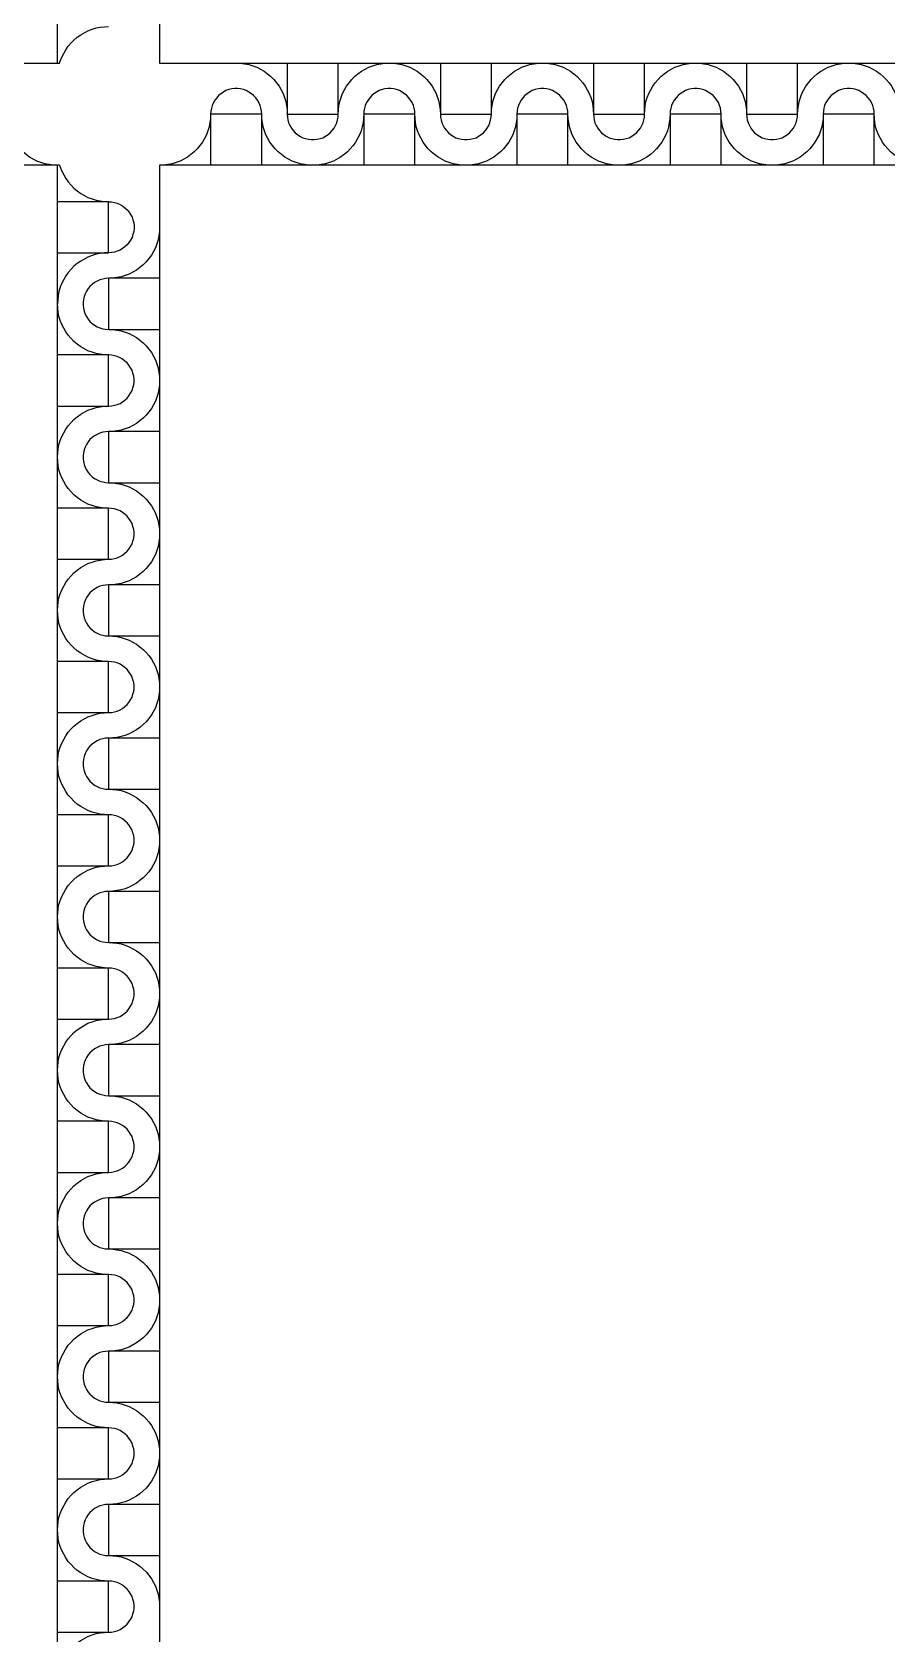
# Model space of a CAD drawing. Extents: x 190.8 to 267.1, y 124 to 174.8.
# Drawn here: x 228.85 to 230.022, y 154.998 to 157.193 of the extents above; entities that cross this region are included whole.
import ezdxf

# ---------------------------------------------------------------- set-up
doc = ezdxf.new("R2010")
doc.units = 0
doc.header["$MEASUREMENT"] = 0

msp = doc.modelspace()

# ---------------------------------------------------------------- linework, layer by layer
for p, q in [((226.7846, 157.1506), (228.8875, 157.1506)), ((229.0246, 157.1506), (231.1275, 157.1506))]:
    msp.add_line(p, q)
for points in [[(228.8846, 157.1506), (228.8846, 159.2106)], [(231.1275, 159.2106), (229.0246, 159.2106), (229.0246, 157.1506)], [(228.8875, 157.1506), (228.8884, 157.1533), (228.8904, 157.1588), (228.8959, 157.1688), (228.8994, 157.1736), (228.9031, 157.1781), (228.9071, 157.1821), (228.9116, 157.1858), (228.9164, 157.1893), (228.9264, 157.1948), (228.9319, 157.1968), (228.9374, 157.1986), (228.9431, 157.1996), (228.9489, 157.2003), (228.9546, 157.2006)], [(229.1296, 157.1506), (229.1354, 157.1503), (229.1411, 157.1496), (229.1469, 157.1486), (229.1524, 157.1468), (229.1579, 157.1448), (229.1679, 157.1393), (229.1726, 157.1358), (229.1771, 157.1321), (229.1811, 157.1281), (229.1849, 157.1236), (229.1884, 157.1188), (229.1939, 157.1088), (229.1959, 157.1033), (229.1976, 157.0978), (229.1986, 157.0921), (229.1994, 157.0863), (229.1996, 157.0806)], [(229.1996, 157.1506), (229.1996, 157.0806), (229.2696, 157.0806), (229.2696, 157.1506)], [(229.2696, 157.0806), (229.2699, 157.0863), (229.2706, 157.0921), (229.2716, 157.0978), (229.2734, 157.1033), (229.2754, 157.1088), (229.2809, 157.1188), (229.2844, 157.1236), (229.2881, 157.1281), (229.2921, 157.1321), (229.2966, 157.1358), (229.3014, 157.1393), (229.3114, 157.1448), (229.3169, 157.1468), (229.3224, 157.1486), (229.3281, 157.1496), (229.3339, 157.1503), (229.3396, 157.1506)], [(229.3396, 157.1506), (229.3454, 157.1503), (229.3511, 157.1496), (229.3569, 157.1486), (229.3624, 157.1468), (229.3679, 157.1448), (229.3779, 157.1393), (229.3826, 157.1358), (229.3871, 157.1321), (229.3911, 157.1281), (229.3949, 157.1236), (229.3984, 157.1188), (229.4039, 157.1088), (229.4059, 157.1033), (229.4076, 157.0978), (229.4086, 157.0921), (229.4094, 157.0863), (229.4096, 157.0806)], [(229.4096, 157.1506), (229.4096, 157.0806), (229.4796, 157.0806), (229.4796, 157.1506)], [(229.4796, 157.0806), (229.4799, 157.0863), (229.4806, 157.0921), (229.4816, 157.0978), (229.4834, 157.1033), (229.4854, 157.1088), (229.4909, 157.1188), (229.4944, 157.1236), (229.4981, 157.1281), (229.5021, 157.1321), (229.5066, 157.1358), (229.5114, 157.1393), (229.5214, 157.1448), (229.5269, 157.1468), (229.5324, 157.1486), (229.5381, 157.1496), (229.5439, 157.1503), (229.5496, 157.1506)], [(229.5496, 157.1506), (229.5554, 157.1503), (229.5611, 157.1496), (229.5669, 157.1486), (229.5724, 157.1468), (229.5779, 157.1448), (229.5879, 157.1393), (229.5926, 157.1358), (229.5971, 157.1321), (229.6011, 157.1281), (229.6049, 157.1236), (229.6084, 157.1188), (229.6139, 157.1088), (229.6159, 157.1033), (229.6176, 157.0978), (229.6186, 157.0921), (229.6194, 157.0863), (229.6196, 157.0806)], [(229.6196, 157.1506), (229.6196, 157.0806), (229.6896, 157.0806), (229.6896, 157.1506)], [(229.6896, 157.0806), (229.6899, 157.0863), (229.6906, 157.0921), (229.6916, 157.0978), (229.6934, 157.1033), (229.6954, 157.1088), (229.7009, 157.1188), (229.7044, 157.1236), (229.7081, 157.1281), (229.7121, 157.1321), (229.7166, 157.1358), (229.7214, 157.1393), (229.7314, 157.1448), (229.7369, 157.1468), (229.7424, 157.1486), (229.7481, 157.1496), (229.7539, 157.1503), (229.7596, 157.1506)], [(229.7596, 157.1506), (229.7654, 157.1503), (229.7711, 157.1496), (229.7769, 157.1486), (229.7824, 157.1468), (229.7879, 157.1448), (229.7979, 157.1393), (229.8026, 157.1358), (229.8071, 157.1321), (229.8111, 157.1281), (229.8149, 157.1236), (229.8184, 157.1188), (229.8239, 157.1088), (229.8259, 157.1033), (229.8276, 157.0978), (229.8286, 157.0921), (229.8294, 157.0863), (229.8296, 157.0806)], [(229.8296, 157.1506), (229.8296, 157.0806), (229.8996, 157.0806), (229.8996, 157.1506)], [(229.8996, 157.0806), (229.8999, 157.0863), (229.9006, 157.0921), (229.9016, 157.0978), (229.9034, 157.1033), (229.9054, 157.1088), (229.9109, 157.1188), (229.9144, 157.1236), (229.9181, 157.1281), (229.9221, 157.1321), (229.9266, 157.1358), (229.9314, 157.1393), (229.9414, 157.1448), (229.9469, 157.1468), (229.9524, 157.1486), (229.9581, 157.1496), (229.9639, 157.1503), (229.9696, 157.1506)], [(229.9696, 157.1506), (229.9754, 157.1503), (229.9811, 157.1496), (229.9869, 157.1486), (229.9924, 157.1468), (229.9979, 157.1448), (230.0079, 157.1393), (230.0126, 157.1358), (230.0171, 157.1321), (230.0211, 157.1281), (230.0249, 157.1236), (230.0284, 157.1188), (230.0339, 157.1088), (230.0359, 157.1033), (230.0376, 157.0978), (230.0386, 157.0921), (230.0394, 157.0863), (230.0396, 157.0806)], [(229.1646, 157.0806), (229.1644, 157.0846), (229.1636, 157.0886), (229.1626, 157.0926), (229.1609, 157.0963), (229.1589, 157.0998), (229.1564, 157.1031), (229.1536, 157.1061), (229.1506, 157.1086), (229.1471, 157.1108), (229.1434, 157.1128), (229.1396, 157.1141), (229.1356, 157.1151), (229.1316, 157.1156), (229.1276, 157.1156), (229.1236, 157.1151), (229.1196, 157.1141), (229.1156, 157.1128), (229.1121, 157.1108), (229.1086, 157.1086), (229.1056, 157.1061), (229.1029, 157.1031), (229.1004, 157.0998), (229.0984, 157.0963), (229.0966, 157.0926), (229.0956, 157.0886), (229.0949, 157.0846), (229.0946, 157.0806)], [(229.3746, 157.0806), (229.3744, 157.0846), (229.3736, 157.0886), (229.3726, 157.0926), (229.3709, 157.0963), (229.3689, 157.0998), (229.3664, 157.1031), (229.3636, 157.1061), (229.3606, 157.1086), (229.3571, 157.1108), (229.3534, 157.1128), (229.3496, 157.1141), (229.3456, 157.1151), (229.3416, 157.1156), (229.3376, 157.1156), (229.3336, 157.1151), (229.3296, 157.1141), (229.3256, 157.1128), (229.3221, 157.1108), (229.3186, 157.1086), (229.3156, 157.1061), (229.3129, 157.1031), (229.3104, 157.0998), (229.3084, 157.0963), (229.3066, 157.0926), (229.3056, 157.0886), (229.3049, 157.0846), (229.3046, 157.0806)], [(229.5846, 157.0806), (229.5844, 157.0846), (229.5836, 157.0886), (229.5826, 157.0926), (229.5809, 157.0963), (229.5789, 157.0998), (229.5764, 157.1031), (229.5736, 157.1061), (229.5706, 157.1086), (229.5671, 157.1108), (229.5634, 157.1128), (229.5596, 157.1141), (229.5556, 157.1151), (229.5516, 157.1156), (229.5476, 157.1156), (229.5436, 157.1151), (229.5396, 157.1141), (229.5356, 157.1128), (229.5321, 157.1108), (229.5286, 157.1086), (229.5256, 157.1061), (229.5229, 157.1031), (229.5204, 157.0998), (229.5184, 157.0963), (229.5166, 157.0926), (229.5156, 157.0886), (229.5149, 157.0846), (229.5146, 157.0806)], [(229.7946, 157.0806), (229.7944, 157.0846), (229.7936, 157.0886), (229.7926, 157.0926), (229.7909, 157.0963), (229.7889, 157.0998), (229.7864, 157.1031), (229.7836, 157.1061), (229.7806, 157.1086), (229.7771, 157.1108), (229.7734, 157.1128), (229.7696, 157.1141), (229.7656, 157.1151), (229.7616, 157.1156), (229.7576, 157.1156), (229.7536, 157.1151), (229.7496, 157.1141), (229.7456, 157.1128), (229.7421, 157.1108), (229.7386, 157.1086), (229.7356, 157.1061), (229.7329, 157.1031), (229.7304, 157.0998), (229.7284, 157.0963), (229.7266, 157.0926), (229.7256, 157.0886), (229.7249, 157.0846), (229.7246, 157.0806)], [(230.0046, 157.0806), (230.0044, 157.0846), (230.0036, 157.0886), (230.0026, 157.0926), (230.0009, 157.0963), (229.9989, 157.0998), (229.9964, 157.1031), (229.9936, 157.1061), (229.9906, 157.1086), (229.9871, 157.1108), (229.9834, 157.1128), (229.9796, 157.1141), (229.9756, 157.1151), (229.9716, 157.1156), (229.9676, 157.1156), (229.9636, 157.1151), (229.9596, 157.1141), (229.9556, 157.1128), (229.9521, 157.1108), (229.9486, 157.1086), (229.9456, 157.1061), (229.9429, 157.1031), (229.9404, 157.0998), (229.9384, 157.0963), (229.9366, 157.0926), (229.9356, 157.0886), (229.9349, 157.0846), (229.9346, 157.0806)], [(228.8846, 157.0106), (228.8789, 157.0108), (228.8731, 157.0116), (228.8674, 157.0126), (228.8619, 157.0143), (228.8564, 157.0163), (228.8464, 157.0218), (228.8416, 157.0253), (228.8371, 157.0291), (228.8331, 157.0331), (228.8294, 157.0376), (228.8259, 157.0423), (228.8204, 157.0523), (228.8184, 157.0578), (228.8166, 157.0633), (228.8156, 157.0691), (228.8149, 157.0748), (228.8146, 157.0806)], [(229.0946, 157.0806), (229.0944, 157.0748), (229.0936, 157.0691), (229.0926, 157.0633), (229.0909, 157.0578), (229.0889, 157.0523), (229.0834, 157.0423), (229.0799, 157.0376), (229.0761, 157.0331), (229.0721, 157.0291), (229.0676, 157.0253), (229.0629, 157.0218), (229.0529, 157.0163), (229.0474, 157.0143), (229.0419, 157.0126), (229.0361, 157.0116), (229.0304, 157.0108), (229.0246, 157.0106)], [(229.1646, 157.0106), (229.1646, 157.0806), (229.0946, 157.0806), (229.0946, 157.0106)], [(229.2346, 157.0106), (229.2289, 157.0108), (229.2231, 157.0116), (229.2174, 157.0126), (229.2119, 157.0143), (229.2064, 157.0163), (229.1964, 157.0218), (229.1916, 157.0253), (229.1871, 157.0291), (229.1831, 157.0331), (229.1794, 157.0376), (229.1759, 157.0423), (229.1704, 157.0523), (229.1684, 157.0578), (229.1666, 157.0633), (229.1656, 157.0691), (229.1649, 157.0748), (229.1646, 157.0806)], [(229.1996, 157.0806), (229.1999, 157.0766), (229.2006, 157.0726), (229.2016, 157.0686), (229.2034, 157.0648), (229.2054, 157.0613), (229.2079, 157.0581), (229.2106, 157.0551), (229.2136, 157.0526), (229.2171, 157.0503), (229.2209, 157.0483), (229.2246, 157.0471), (229.2286, 157.0461), (229.2326, 157.0456), (229.2366, 157.0456), (229.2406, 157.0461), (229.2446, 157.0471), (229.2486, 157.0483), (229.2521, 157.0503), (229.2556, 157.0526), (229.2586, 157.0551), (229.2614, 157.0581), (229.2639, 157.0613), (229.2659, 157.0648), (229.2676, 157.0686), (229.2686, 157.0726), (229.2694, 157.0766), (229.2696, 157.0806)], [(229.3046, 157.0806), (229.3044, 157.0748), (229.3036, 157.0691), (229.3026, 157.0633), (229.3009, 157.0578), (229.2989, 157.0523), (229.2934, 157.0423), (229.2899, 157.0376), (229.2861, 157.0331), (229.2821, 157.0291), (229.2776, 157.0253), (229.2729, 157.0218), (229.2629, 157.0163), (229.2574, 157.0143), (229.2519, 157.0126), (229.2461, 157.0116), (229.2404, 157.0108), (229.2346, 157.0106)], [(229.3746, 157.0106), (229.3746, 157.0806), (229.3046, 157.0806), (229.3046, 157.0106)], [(229.4446, 157.0106), (229.4389, 157.0108), (229.4331, 157.0116), (229.4274, 157.0126), (229.4219, 157.0143), (229.4164, 157.0163), (229.4064, 157.0218), (229.4016, 157.0253), (229.3971, 157.0291), (229.3931, 157.0331), (229.3894, 157.0376), (229.3859, 157.0423), (229.3804, 157.0523), (229.3784, 157.0578), (229.3766, 157.0633), (229.3756, 157.0691), (229.3749, 157.0748), (229.3746, 157.0806)], [(229.4096, 157.0806), (229.4099, 157.0766), (229.4106, 157.0726), (229.4116, 157.0686), (229.4134, 157.0648), (229.4154, 157.0613), (229.4179, 157.0581), (229.4206, 157.0551), (229.4236, 157.0526), (229.4271, 157.0503), (229.4309, 157.0483), (229.4346, 157.0471), (229.4386, 157.0461), (229.4426, 157.0456), (229.4466, 157.0456), (229.4506, 157.0461), (229.4546, 157.0471), (229.4586, 157.0483), (229.4621, 157.0503), (229.4656, 157.0526), (229.4686, 157.0551), (229.4714, 157.0581), (229.4739, 157.0613), (229.4759, 157.0648), (229.4776, 157.0686), (229.4786, 157.0726), (229.4794, 157.0766), (229.4796, 157.0806)], [(229.5146, 157.0806), (229.5144, 157.0748), (229.5136, 157.0691), (229.5126, 157.0633), (229.5109, 157.0578), (229.5089, 157.0523), (229.5034, 157.0423), (229.4999, 157.0376), (229.4961, 157.0331), (229.4921, 157.0291), (229.4876, 157.0253), (229.4829, 157.0218), (229.4729, 157.0163), (229.4674, 157.0143), (229.4619, 157.0126), (229.4561, 157.0116), (229.4504, 157.0108), (229.4446, 157.0106)], [(229.5846, 157.0106), (229.5846, 157.0806), (229.5146, 157.0806), (229.5146, 157.0106)], [(229.6546, 157.0106), (229.6489, 157.0108), (229.6431, 157.0116), (229.6374, 157.0126), (229.6319, 157.0143), (229.6264, 157.0163), (229.6164, 157.0218), (229.6116, 157.0253), (229.6071, 157.0291), (229.6031, 157.0331), (229.5994, 157.0376), (229.5959, 157.0423), (229.5904, 157.0523), (229.5884, 157.0578), (229.5866, 157.0633), (229.5856, 157.0691), (229.5849, 157.0748), (229.5846, 157.0806)], [(229.6196, 157.0806), (229.6199, 157.0766), (229.6206, 157.0726), (229.6216, 157.0686), (229.6234, 157.0648), (229.6254, 157.0613), (229.6279, 157.0581), (229.6306, 157.0551), (229.6336, 157.0526), (229.6371, 157.0503), (229.6409, 157.0483), (229.6446, 157.0471), (229.6486, 157.0461), (229.6526, 157.0456), (229.6566, 157.0456), (229.6606, 157.0461), (229.6646, 157.0471), (229.6686, 157.0483), (229.6721, 157.0503), (229.6756, 157.0526), (229.6786, 157.0551), (229.6814, 157.0581), (229.6839, 157.0613), (229.6859, 157.0648), (229.6876, 157.0686), (229.6886, 157.0726), (229.6894, 157.0766), (229.6896, 157.0806)], [(229.7246, 157.0806), (229.7244, 157.0748), (229.7236, 157.0691), (229.7226, 157.0633), (229.7209, 157.0578), (229.7189, 157.0523), (229.7134, 157.0423), (229.7099, 157.0376), (229.7061, 157.0331), (229.7021, 157.0291), (229.6976, 157.0253), (229.6929, 157.0218), (229.6829, 157.0163), (229.6774, 157.0143), (229.6719, 157.0126), (229.6661, 157.0116), (229.6604, 157.0108), (229.6546, 157.0106)], [(229.7946, 157.0106), (229.7946, 157.0806), (229.7246, 157.0806), (229.7246, 157.0106)], [(229.8646, 157.0106), (229.8589, 157.0108), (229.8531, 157.0116), (229.8474, 157.0126), (229.8419, 157.0143), (229.8364, 157.0163), (229.8264, 157.0218), (229.8216, 157.0253), (229.8171, 157.0291), (229.8131, 157.0331), (229.8094, 157.0376), (229.8059, 157.0423), (229.8004, 157.0523), (229.7984, 157.0578), (229.7966, 157.0633), (229.7956, 157.0691), (229.7949, 157.0748), (229.7946, 157.0806)], [(229.8296, 157.0806), (229.8299, 157.0766), (229.8306, 157.0726), (229.8316, 157.0686), (229.8334, 157.0648), (229.8354, 157.0613), (229.8379, 157.0581), (229.8406, 157.0551), (229.8436, 157.0526), (229.8471, 157.0503), (229.8509, 157.0483), (229.8546, 157.0471), (229.8586, 157.0461), (229.8626, 157.0456), (229.8666, 157.0456), (229.8706, 157.0461), (229.8746, 157.0471), (229.8786, 157.0483), (229.8821, 157.0503), (229.8856, 157.0526), (229.8886, 157.0551), (229.8914, 157.0581), (229.8939, 157.0613), (229.8959, 157.0648), (229.8976, 157.0686), (229.8986, 157.0726), (229.8994, 157.0766), (229.8996, 157.0806)], [(229.9346, 157.0806), (229.9344, 157.0748), (229.9336, 157.0691), (229.9326, 157.0633), (229.9309, 157.0578), (229.9289, 157.0523), (229.9234, 157.0423), (229.9199, 157.0376), (229.9161, 157.0331), (229.9121, 157.0291), (229.9076, 157.0253), (229.9029, 157.0218), (229.8929, 157.0163), (229.8874, 157.0143), (229.8819, 157.0126), (229.8761, 157.0116), (229.8704, 157.0108), (229.8646, 157.0106)], [(230.0046, 157.0106), (230.0046, 157.0806), (229.9346, 157.0806), (229.9346, 157.0106)], [(230.0746, 157.0106), (230.0689, 157.0108), (230.0631, 157.0116), (230.0574, 157.0126), (230.0519, 157.0143), (230.0464, 157.0163), (230.0364, 157.0218), (230.0316, 157.0253), (230.0271, 157.0291), (230.0231, 157.0331), (230.0194, 157.0376), (230.0159, 157.0423), (230.0104, 157.0523), (230.0084, 157.0578), (230.0066, 157.0633), (230.0056, 157.0691), (230.0049, 157.0748), (230.0046, 157.0806)], [(228.8875, 157.0106), (226.7846, 157.0106), (226.7846, 154.9506)], [(228.8846, 154.9506), (228.8846, 157.0106)], [(228.8875, 157.0106), (228.8884, 157.0078), (228.8904, 157.0023), (228.8959, 156.9923), (228.8994, 156.9876), (228.9031, 156.9831), (228.9071, 156.9791), (228.9116, 156.9753), (228.9164, 156.9718), (228.9264, 156.9663), (228.9319, 156.9643), (228.9374, 156.9626), (228.9431, 156.9616), (228.9489, 156.9608), (228.9546, 156.9606)], [(231.1275, 157.0106), (229.0246, 157.0106), (229.0246, 154.9506)], [(228.8846, 156.8906), (228.9546, 156.8906), (228.9546, 156.9606), (228.8846, 156.9606)], [(228.9546, 156.9606), (228.9586, 156.9603), (228.9626, 156.9596), (228.9666, 156.9586), (228.9704, 156.9568), (228.9739, 156.9548), (228.9771, 156.9523), (228.9801, 156.9496), (228.9826, 156.9466), (228.9849, 156.9431), (228.9869, 156.9393), (228.9881, 156.9356), (228.9891, 156.9316), (228.9896, 156.9276), (228.9896, 156.9236), (228.9891, 156.9196), (228.9881, 156.9156), (228.9869, 156.9116), (228.9849, 156.9081), (228.9826, 156.9046), (228.9801, 156.9016), (228.9771, 156.8988), (228.9739, 156.8963), (228.9704, 156.8943), (228.9666, 156.8926), (228.9626, 156.8916), (228.9586, 156.8908), (228.9546, 156.8906)], [(229.0246, 156.9256), (229.0244, 156.9198), (229.0236, 156.9141), (229.0226, 156.9083), (229.0209, 156.9028), (229.0189, 156.8973), (229.0134, 156.8873), (229.0099, 156.8826), (229.0061, 156.8781), (229.0021, 156.8741), (228.9976, 156.8703), (228.9929, 156.8668), (228.9829, 156.8613), (228.9774, 156.8593), (228.9719, 156.8576), (228.9661, 156.8566), (228.9604, 156.8558), (228.9546, 156.8556)], [(228.9546, 156.8906), (228.9489, 156.8903), (228.9431, 156.8896), (228.9374, 156.8886), (228.9319, 156.8868), (228.9264, 156.8848), (228.9164, 156.8793), (228.9116, 156.8758), (228.9071, 156.8721), (228.9031, 156.8681), (228.8994, 156.8636), (228.8959, 156.8588), (228.8904, 156.8488), (228.8884, 156.8433), (228.8866, 156.8378), (228.8856, 156.8321), (228.8849, 156.8263), (228.8846, 156.8206)], [(228.9546, 156.8556), (228.9506, 156.8553), (228.9466, 156.8546), (228.9426, 156.8536), (228.9389, 156.8518), (228.9354, 156.8498), (228.9321, 156.8473), (228.9291, 156.8446), (228.9266, 156.8416), (228.9244, 156.8381), (228.9224, 156.8343), (228.9211, 156.8306), (228.9201, 156.8266), (228.9196, 156.8226), (228.9196, 156.8186), (228.9201, 156.8146), (228.9211, 156.8106), (228.9224, 156.8066), (228.9244, 156.8031), (228.9266, 156.7996), (228.9291, 156.7966), (228.9321, 156.7938), (228.9354, 156.7913), (228.9389, 156.7893), (228.9426, 156.7876), (228.9466, 156.7866), (228.9506, 156.7858), (228.9546, 156.7856)], [(229.0246, 156.8556), (228.9546, 156.8556), (228.9546, 156.7856), (229.0246, 156.7856)], [(228.9546, 156.7506), (228.9489, 156.7508), (228.9431, 156.7516), (228.9374, 156.7526), (228.9319, 156.7543), (228.9264, 156.7563), (228.9164, 156.7618), (228.9116, 156.7653), (228.9071, 156.7691), (228.9031, 156.7731), (228.8994, 156.7776), (228.8959, 156.7823), (228.8904, 156.7923), (228.8884, 156.7978), (228.8866, 156.8033), (228.8856, 156.8091), (228.8849, 156.8148), (228.8846, 156.8206)], [(228.9546, 156.7856), (228.9604, 156.7853), (228.9661, 156.7846), (228.9719, 156.7836), (228.9774, 156.7818), (228.9829, 156.7798), (228.9929, 156.7743), (228.9976, 156.7708), (229.0021, 156.7671), (229.0061, 156.7631), (229.0099, 156.7586), (229.0134, 156.7538), (229.0189, 156.7438), (229.0209, 156.7383), (229.0226, 156.7328), (229.0236, 156.7271), (229.0244, 156.7213), (229.0246, 156.7156)], [(228.8846, 156.6806), (228.9546, 156.6806), (228.9546, 156.7506), (228.8846, 156.7506)], [(228.9546, 156.6806), (228.9586, 156.6808), (228.9626, 156.6816), (228.9666, 156.6826), (228.9704, 156.6843), (228.9739, 156.6863), (228.9771, 156.6888), (228.9801, 156.6916), (228.9826, 156.6946), (228.9849, 156.6981), (228.9869, 156.7018), (228.9881, 156.7056), (228.9891, 156.7096), (228.9896, 156.7136), (228.9896, 156.7176), (228.9891, 156.7216), (228.9881, 156.7256), (228.9869, 156.7296), (228.9849, 156.7331), (228.9826, 156.7366), (228.9801, 156.7396), (228.9771, 156.7423), (228.9739, 156.7448), (228.9704, 156.7468), (228.9666, 156.7486), (228.9626, 156.7496), (228.9586, 156.7503), (228.9546, 156.7506)], [(229.0246, 156.7156), (229.0244, 156.7098), (229.0236, 156.7041), (229.0226, 156.6983), (229.0209, 156.6928), (229.0189, 156.6873), (229.0134, 156.6773), (229.0099, 156.6726), (229.0061, 156.6681), (229.0021, 156.6641), (228.9976, 156.6603), (228.9929, 156.6568), (228.9829, 156.6513), (228.9774, 156.6493), (228.9719, 156.6476), (228.9661, 156.6466), (228.9604, 156.6458), (228.9546, 156.6456)], [(228.8846, 156.6106), (228.8849, 156.6163), (228.8856, 156.6221), (228.8866, 156.6278), (228.8884, 156.6333), (228.8904, 156.6388), (228.8959, 156.6488), (228.8994, 156.6536), (228.9031, 156.6581), (228.9071, 156.6621), (228.9116, 156.6658), (228.9164, 156.6693), (228.9264, 156.6748), (228.9319, 156.6768), (228.9374, 156.6786), (228.9431, 156.6796), (228.9489, 156.6803), (228.9546, 156.6806)], [(228.9546, 156.6456), (228.9506, 156.6453), (228.9466, 156.6446), (228.9426, 156.6436), (228.9389, 156.6418), (228.9354, 156.6398), (228.9321, 156.6373), (228.9291, 156.6346), (228.9266, 156.6316), (228.9244, 156.6281), (228.9224, 156.6243), (228.9211, 156.6206), (228.9201, 156.6166), (228.9196, 156.6126), (228.9196, 156.6086), (228.9201, 156.6046), (228.9211, 156.6006), (228.9224, 156.5966), (228.9244, 156.5931), (228.9266, 156.5896), (228.9291, 156.5866), (228.9321, 156.5838), (228.9354, 156.5813), (228.9389, 156.5793), (228.9426, 156.5776), (228.9466, 156.5766), (228.9506, 156.5758), (228.9546, 156.5756)], [(229.0246, 156.6456), (228.9546, 156.6456), (228.9546, 156.5756), (229.0246, 156.5756)], [(228.9546, 156.5406), (228.9489, 156.5408), (228.9431, 156.5416), (228.9374, 156.5426), (228.9319, 156.5443), (228.9264, 156.5463), (228.9164, 156.5518), (228.9116, 156.5553), (228.9071, 156.5591), (228.9031, 156.5631), (228.8994, 156.5676), (228.8959, 156.5723), (228.8904, 156.5823), (228.8884, 156.5878), (228.8866, 156.5933), (228.8856, 156.5991), (228.8849, 156.6048), (228.8846, 156.6106)], [(228.9546, 156.5756), (228.9604, 156.5753), (228.9661, 156.5746), (228.9719, 156.5736), (228.9774, 156.5718), (228.9829, 156.5698), (228.9929, 156.5643), (228.9976, 156.5608), (229.0021, 156.5571), (229.0061, 156.5531), (229.0099, 156.5486), (229.0134, 156.5438), (229.0189, 156.5338), (229.0209, 156.5283), (229.0226, 156.5228), (229.0236, 156.5171), (229.0244, 156.5113), (229.0246, 156.5056)], [(228.8846, 156.4706), (228.9546, 156.4706), (228.9546, 156.5406), (228.8846, 156.5406)], [(228.9546, 156.4706), (228.9586, 156.4708), (228.9626, 156.4716), (228.9666, 156.4726), (228.9704, 156.4743), (228.9739, 156.4763), (228.9771, 156.4788), (228.9801, 156.4816), (228.9826, 156.4846), (228.9849, 156.4881), (228.9869, 156.4918), (228.9881, 156.4956), (228.9891, 156.4996), (228.9896, 156.5036), (228.9896, 156.5076), (228.9891, 156.5116), (228.9881, 156.5156), (228.9869, 156.5196), (228.9849, 156.5231), (228.9826, 156.5266), (228.9801, 156.5296), (228.9771, 156.5323), (228.9739, 156.5348), (228.9704, 156.5368), (228.9666, 156.5386), (228.9626, 156.5396), (228.9586, 156.5403), (228.9546, 156.5406)], [(229.0246, 156.5056), (229.0244, 156.4998), (229.0236, 156.4941), (229.0226, 156.4883), (229.0209, 156.4828), (229.0189, 156.4773), (229.0134, 156.4673), (229.0099, 156.4626), (229.0061, 156.4581), (229.0021, 156.4541), (228.9976, 156.4503), (228.9929, 156.4468), (228.9829, 156.4413), (228.9774, 156.4393), (228.9719, 156.4376), (228.9661, 156.4366), (228.9604, 156.4358), (228.9546, 156.4356)], [(228.8846, 156.4006), (228.8849, 156.4063), (228.8856, 156.4121), (228.8866, 156.4178), (228.8884, 156.4233), (228.8904, 156.4288), (228.8959, 156.4388), (228.8994, 156.4436), (228.9031, 156.4481), (228.9071, 156.4521), (228.9116, 156.4558), (228.9164, 156.4593), (228.9264, 156.4648), (228.9319, 156.4668), (228.9374, 156.4686), (228.9431, 156.4696), (228.9489, 156.4703), (228.9546, 156.4706)], [(228.9546, 156.4356), (228.9506, 156.4353), (228.9466, 156.4346), (228.9426, 156.4336), (228.9389, 156.4318), (228.9354, 156.4298), (228.9321, 156.4273), (228.9291, 156.4246), (228.9266, 156.4216), (228.9244, 156.4181), (228.9224, 156.4143), (228.9211, 156.4106), (228.9201, 156.4066), (228.9196, 156.4026), (228.9196, 156.3986), (228.9201, 156.3946), (228.9211, 156.3906), (228.9224, 156.3866), (228.9244, 156.3831), (228.9266, 156.3796), (228.9291, 156.3766), (228.9321, 156.3738), (228.9354, 156.3713), (228.9389, 156.3693), (228.9426, 156.3676), (228.9466, 156.3666), (228.9506, 156.3658), (228.9546, 156.3656)], [(229.0246, 156.4356), (228.9546, 156.4356), (228.9546, 156.3656), (229.0246, 156.3656)], [(228.9546, 156.3306), (228.9489, 156.3308), (228.9431, 156.3316), (228.9374, 156.3326), (228.9319, 156.3343), (228.9264, 156.3363), (228.9164, 156.3418), (228.9116, 156.3453), (228.9071, 156.3491), (228.9031, 156.3531), (228.8994, 156.3576), (228.8959, 156.3623), (228.8904, 156.3723), (228.8884, 156.3778), (228.8866, 156.3833), (228.8856, 156.3891), (228.8849, 156.3948), (228.8846, 156.4006)], [(228.9546, 156.3656), (228.9604, 156.3653), (228.9661, 156.3646), (228.9719, 156.3636), (228.9774, 156.3618), (228.9829, 156.3598), (228.9929, 156.3543), (228.9976, 156.3508), (229.0021, 156.3471), (229.0061, 156.3431), (229.0099, 156.3386), (229.0134, 156.3338), (229.0189, 156.3238), (229.0209, 156.3183), (229.0226, 156.3128), (229.0236, 156.3071), (229.0244, 156.3013), (229.0246, 156.2956)], [(228.8846, 156.2606), (228.9546, 156.2606), (228.9546, 156.3306), (228.8846, 156.3306)], [(228.9546, 156.2606), (228.9586, 156.2608), (228.9626, 156.2616), (228.9666, 156.2626), (228.9704, 156.2643), (228.9739, 156.2663), (228.9771, 156.2688), (228.9801, 156.2716), (228.9826, 156.2746), (228.9849, 156.2781), (228.9869, 156.2818), (228.9881, 156.2856), (228.9891, 156.2896), (228.9896, 156.2936), (228.9896, 156.2976), (228.9891, 156.3016), (228.9881, 156.3056), (228.9869, 156.3096), (228.9849, 156.3131), (228.9826, 156.3166), (228.9801, 156.3196), (228.9771, 156.3223), (228.9739, 156.3248), (228.9704, 156.3268), (228.9666, 156.3286), (228.9626, 156.3296), (228.9586, 156.3303), (228.9546, 156.3306)], [(229.0246, 156.2956), (229.0244, 156.2898), (229.0236, 156.2841), (229.0226, 156.2783), (229.0209, 156.2728), (229.0189, 156.2673), (229.0134, 156.2573), (229.0099, 156.2526), (229.0061, 156.2481), (229.0021, 156.2441), (228.9976, 156.2403), (228.9929, 156.2368), (228.9829, 156.2313), (228.9774, 156.2293), (228.9719, 156.2276), (228.9661, 156.2266), (228.9604, 156.2258), (228.9546, 156.2256)], [(228.8846, 156.1906), (228.8849, 156.1963), (228.8856, 156.2021), (228.8866, 156.2078), (228.8884, 156.2133), (228.8904, 156.2188), (228.8959, 156.2288), (228.8994, 156.2336), (228.9031, 156.2381), (228.9071, 156.2421), (228.9116, 156.2458), (228.9164, 156.2493), (228.9264, 156.2548), (228.9319, 156.2568), (228.9374, 156.2586), (228.9431, 156.2596), (228.9489, 156.2603), (228.9546, 156.2606)], [(228.9546, 156.2256), (228.9506, 156.2253), (228.9466, 156.2246), (228.9426, 156.2236), (228.9389, 156.2218), (228.9354, 156.2198), (228.9321, 156.2173), (228.9291, 156.2146), (228.9266, 156.2116), (228.9244, 156.2081), (228.9224, 156.2043), (228.9211, 156.2006), (228.9201, 156.1966), (228.9196, 156.1926), (228.9196, 156.1886), (228.9201, 156.1846), (228.9211, 156.1806), (228.9224, 156.1766), (228.9244, 156.1731), (228.9266, 156.1696), (228.9291, 156.1666), (228.9321, 156.1638), (228.9354, 156.1613), (228.9389, 156.1593), (228.9426, 156.1576), (228.9466, 156.1566), (228.9506, 156.1558), (228.9546, 156.1556)], [(229.0246, 156.2256), (228.9546, 156.2256), (228.9546, 156.1556), (229.0246, 156.1556)], [(228.9546, 156.1206), (228.9489, 156.1208), (228.9431, 156.1216), (228.9374, 156.1226), (228.9319, 156.1243), (228.9264, 156.1263), (228.9164, 156.1318), (228.9116, 156.1353), (228.9071, 156.1391), (228.9031, 156.1431), (228.8994, 156.1476), (228.8959, 156.1523), (228.8904, 156.1623), (228.8884, 156.1678), (228.8866, 156.1733), (228.8856, 156.1791), (228.8849, 156.1848), (228.8846, 156.1906)], [(228.9546, 156.1556), (228.9604, 156.1553), (228.9661, 156.1546), (228.9719, 156.1536), (228.9774, 156.1518), (228.9829, 156.1498), (228.9929, 156.1443), (228.9976, 156.1408), (229.0021, 156.1371), (229.0061, 156.1331), (229.0099, 156.1286), (229.0134, 156.1238), (229.0189, 156.1138), (229.0209, 156.1083), (229.0226, 156.1028), (229.0236, 156.0971), (229.0244, 156.0913), (229.0246, 156.0856)], [(228.8846, 156.0506), (228.9546, 156.0506), (228.9546, 156.1206), (228.8846, 156.1206)], [(228.9546, 156.0506), (228.9586, 156.0508), (228.9626, 156.0516), (228.9666, 156.0526), (228.9704, 156.0543), (228.9739, 156.0563), (228.9771, 156.0588), (228.9801, 156.0616), (228.9826, 156.0646), (228.9849, 156.0681), (228.9869, 156.0718), (228.9881, 156.0756), (228.9891, 156.0796), (228.9896, 156.0836), (228.9896, 156.0876), (228.9891, 156.0916), (228.9881, 156.0956), (228.9869, 156.0996), (228.9849, 156.1031), (228.9826, 156.1066), (228.9801, 156.1096), (228.9771, 156.1123), (228.9739, 156.1148), (228.9704, 156.1168), (228.9666, 156.1186), (228.9626, 156.1196), (228.9586, 156.1203), (228.9546, 156.1206)], [(229.0246, 156.0856), (229.0244, 156.0798), (229.0236, 156.0741), (229.0226, 156.0683), (229.0209, 156.0628), (229.0189, 156.0573), (229.0134, 156.0473), (229.0099, 156.0426), (229.0061, 156.0381), (229.0021, 156.0341), (228.9976, 156.0303), (228.9929, 156.0268), (228.9829, 156.0213), (228.9774, 156.0193), (228.9719, 156.0176), (228.9661, 156.0166), (228.9604, 156.0158), (228.9546, 156.0156)], [(228.8846, 155.9806), (228.8849, 155.9863), (228.8856, 155.9921), (228.8866, 155.9978), (228.8884, 156.0033), (228.8904, 156.0088), (228.8959, 156.0188), (228.8994, 156.0236), (228.9031, 156.0281), (228.9071, 156.0321), (228.9116, 156.0358), (228.9164, 156.0393), (228.9264, 156.0448), (228.9319, 156.0468), (228.9374, 156.0486), (228.9431, 156.0496), (228.9489, 156.0503), (228.9546, 156.0506)], [(228.9546, 156.0156), (228.9506, 156.0153), (228.9466, 156.0146), (228.9426, 156.0136), (228.9389, 156.0118), (228.9354, 156.0098), (228.9321, 156.0073), (228.9291, 156.0046), (228.9266, 156.0016), (228.9244, 155.9981), (228.9224, 155.9943), (228.9211, 155.9906), (228.9201, 155.9866), (228.9196, 155.9826), (228.9196, 155.9786), (228.9201, 155.9746), (228.9211, 155.9706), (228.9224, 155.9666), (228.9244, 155.9631), (228.9266, 155.9596), (228.9291, 155.9566), (228.9321, 155.9538), (228.9354, 155.9513), (228.9389, 155.9493), (228.9426, 155.9476), (228.9466, 155.9466), (228.9506, 155.9458), (228.9546, 155.9456)], [(229.0246, 156.0156), (228.9546, 156.0156), (228.9546, 155.9456), (229.0246, 155.9456)], [(228.9546, 155.9106), (228.9489, 155.9108), (228.9431, 155.9116), (228.9374, 155.9126), (228.9319, 155.9143), (228.9264, 155.9163), (228.9164, 155.9218), (228.9116, 155.9253), (228.9071, 155.9291), (228.9031, 155.9331), (228.8994, 155.9376), (228.8959, 155.9423), (228.8904, 155.9523), (228.8884, 155.9578), (228.8866, 155.9633), (228.8856, 155.9691), (228.8849, 155.9748), (228.8846, 155.9806)], [(228.9546, 155.9456), (228.9604, 155.9453), (228.9661, 155.9446), (228.9719, 155.9436), (228.9774, 155.9418), (228.9829, 155.9398), (228.9929, 155.9343), (228.9976, 155.9308), (229.0021, 155.9271), (229.0061, 155.9231), (229.0099, 155.9186), (229.0134, 155.9138), (229.0189, 155.9038), (229.0209, 155.8983), (229.0226, 155.8928), (229.0236, 155.8871), (229.0244, 155.8813), (229.0246, 155.8756)], [(228.8846, 155.8406), (228.9546, 155.8406), (228.9546, 155.9106), (228.8846, 155.9106)], [(228.9546, 155.8406), (228.9586, 155.8408), (228.9626, 155.8416), (228.9666, 155.8426), (228.9704, 155.8443), (228.9739, 155.8463), (228.9771, 155.8488), (228.9801, 155.8516), (228.9826, 155.8546), (228.9849, 155.8581), (228.9869, 155.8618), (228.9881, 155.8656), (228.9891, 155.8696), (228.9896, 155.8736), (228.9896, 155.8776), (228.9891, 155.8816), (228.9881, 155.8856), (228.9869, 155.8896), (228.9849, 155.8931), (228.9826, 155.8966), (228.9801, 155.8996), (228.9771, 155.9023), (228.9739, 155.9048), (228.9704, 155.9068), (228.9666, 155.9086), (228.9626, 155.9096), (228.9586, 155.9103), (228.9546, 155.9106)], [(229.0246, 155.8756), (229.0244, 155.8698), (229.0236, 155.8641), (229.0226, 155.8583), (229.0209, 155.8528), (229.0189, 155.8473), (229.0134, 155.8373), (229.0099, 155.8326), (229.0061, 155.8281), (229.0021, 155.8241), (228.9976, 155.8203), (228.9929, 155.8168), (228.9829, 155.8113), (228.9774, 155.8093), (228.9719, 155.8076), (228.9661, 155.8066), (228.9604, 155.8058), (228.9546, 155.8056)], [(228.8846, 155.7706), (228.8849, 155.7763), (228.8856, 155.7821), (228.8866, 155.7878), (228.8884, 155.7933), (228.8904, 155.7988), (228.8959, 155.8088), (228.8994, 155.8136), (228.9031, 155.8181), (228.9071, 155.8221), (228.9116, 155.8258), (228.9164, 155.8293), (228.9264, 155.8348), (228.9319, 155.8368), (228.9374, 155.8386), (228.9431, 155.8396), (228.9489, 155.8403), (228.9546, 155.8406)], [(228.9546, 155.8056), (228.9506, 155.8053), (228.9466, 155.8046), (228.9426, 155.8036), (228.9389, 155.8018), (228.9354, 155.7998), (228.9321, 155.7973), (228.9291, 155.7946), (228.9266, 155.7916), (228.9244, 155.7881), (228.9224, 155.7843), (228.9211, 155.7806), (228.9201, 155.7766), (228.9196, 155.7726), (228.9196, 155.7686), (228.9201, 155.7646), (228.9211, 155.7606), (228.9224, 155.7566), (228.9244, 155.7531), (228.9266, 155.7496), (228.9291, 155.7466), (228.9321, 155.7438), (228.9354, 155.7413), (228.9389, 155.7393), (228.9426, 155.7376), (228.9466, 155.7366), (228.9506, 155.7358), (228.9546, 155.7356)], [(229.0246, 155.8056), (228.9546, 155.8056), (228.9546, 155.7356), (229.0246, 155.7356)], [(228.9546, 155.7006), (228.9489, 155.7008), (228.9431, 155.7016), (228.9374, 155.7026), (228.9319, 155.7043), (228.9264, 155.7063), (228.9164, 155.7118), (228.9116, 155.7153), (228.9071, 155.7191), (228.9031, 155.7231), (228.8994, 155.7276), (228.8959, 155.7323), (228.8904, 155.7423), (228.8884, 155.7478), (228.8866, 155.7533), (228.8856, 155.7591), (228.8849, 155.7648), (228.8846, 155.7706)], [(228.9546, 155.7356), (228.9604, 155.7353), (228.9661, 155.7346), (228.9719, 155.7336), (228.9774, 155.7318), (228.9829, 155.7298), (228.9929, 155.7243), (228.9976, 155.7208), (229.0021, 155.7171), (229.0061, 155.7131), (229.0099, 155.7086), (229.0134, 155.7038), (229.0189, 155.6938), (229.0209, 155.6883), (229.0226, 155.6828), (229.0236, 155.6771), (229.0244, 155.6713), (229.0246, 155.6656)], [(228.8846, 155.6306), (228.9546, 155.6306), (228.9546, 155.7006), (228.8846, 155.7006)], [(228.9546, 155.6306), (228.9586, 155.6308), (228.9626, 155.6316), (228.9666, 155.6326), (228.9704, 155.6343), (228.9739, 155.6363), (228.9771, 155.6388), (228.9801, 155.6416), (228.9826, 155.6446), (228.9849, 155.6481), (228.9869, 155.6518), (228.9881, 155.6556), (228.9891, 155.6596), (228.9896, 155.6636), (228.9896, 155.6676), (228.9891, 155.6716), (228.9881, 155.6756), (228.9869, 155.6796), (228.9849, 155.6831), (228.9826, 155.6866), (228.9801, 155.6896), (228.9771, 155.6923), (228.9739, 155.6948), (228.9704, 155.6968), (228.9666, 155.6986), (228.9626, 155.6996), (228.9586, 155.7003), (228.9546, 155.7006)], [(229.0246, 155.6656), (229.0244, 155.6598), (229.0236, 155.6541), (229.0226, 155.6483), (229.0209, 155.6428), (229.0189, 155.6373), (229.0134, 155.6273), (229.0099, 155.6226), (229.0061, 155.6181), (229.0021, 155.6141), (228.9976, 155.6103), (228.9929, 155.6068), (228.9829, 155.6013), (228.9774, 155.5993), (228.9719, 155.5976), (228.9661, 155.5966), (228.9604, 155.5958), (228.9546, 155.5956)], [(228.8846, 155.5606), (228.8849, 155.5663), (228.8856, 155.5721), (228.8866, 155.5778), (228.8884, 155.5833), (228.8904, 155.5888), (228.8959, 155.5988), (228.8994, 155.6036), (228.9031, 155.6081), (228.9071, 155.6121), (228.9116, 155.6158), (228.9164, 155.6193), (228.9264, 155.6248), (228.9319, 155.6268), (228.9374, 155.6286), (228.9431, 155.6296), (228.9489, 155.6303), (228.9546, 155.6306)], [(228.9546, 155.5956), (228.9506, 155.5953), (228.9466, 155.5946), (228.9426, 155.5936), (228.9389, 155.5918), (228.9354, 155.5898), (228.9321, 155.5873), (228.9291, 155.5846), (228.9266, 155.5816), (228.9244, 155.5781), (228.9224, 155.5743), (228.9211, 155.5706), (228.9201, 155.5666), (228.9196, 155.5626), (228.9196, 155.5586), (228.9201, 155.5546), (228.9211, 155.5506), (228.9224, 155.5466), (228.9244, 155.5431), (228.9266, 155.5396), (228.9291, 155.5366), (228.9321, 155.5338), (228.9354, 155.5313), (228.9389, 155.5293), (228.9426, 155.5276), (228.9466, 155.5266), (228.9506, 155.5258), (228.9546, 155.5256)], [(229.0246, 155.5956), (228.9546, 155.5956), (228.9546, 155.5256), (229.0246, 155.5256)], [(228.9546, 155.4906), (228.9489, 155.4908), (228.9431, 155.4916), (228.9374, 155.4926), (228.9319, 155.4943), (228.9264, 155.4963), (228.9164, 155.5018), (228.9116, 155.5053), (228.9071, 155.5091), (228.9031, 155.5131), (228.8994, 155.5176), (228.8959, 155.5223), (228.8904, 155.5323), (228.8884, 155.5378), (228.8866, 155.5433), (228.8856, 155.5491), (228.8849, 155.5548), (228.8846, 155.5606)], [(228.9546, 155.5256), (228.9604, 155.5253), (228.9661, 155.5246), (228.9719, 155.5236), (228.9774, 155.5218), (228.9829, 155.5198), (228.9929, 155.5143), (228.9976, 155.5108), (229.0021, 155.5071), (229.0061, 155.5031), (229.0099, 155.4986), (229.0134, 155.4938), (229.0189, 155.4838), (229.0209, 155.4783), (229.0226, 155.4728), (229.0236, 155.4671), (229.0244, 155.4613), (229.0246, 155.4556)], [(228.8846, 155.4206), (228.9546, 155.4206), (228.9546, 155.4906), (228.8846, 155.4906)], [(228.9546, 155.4206), (228.9586, 155.4208), (228.9626, 155.4216), (228.9666, 155.4226), (228.9704, 155.4243), (228.9739, 155.4263), (228.9771, 155.4288), (228.9801, 155.4316), (228.9826, 155.4346), (228.9849, 155.4381), (228.9869, 155.4418), (228.9881, 155.4456), (228.9891, 155.4496), (228.9896, 155.4536), (228.9896, 155.4576), (228.9891, 155.4616), (228.9881, 155.4656), (228.9869, 155.4696), (228.9849, 155.4731), (228.9826, 155.4766), (228.9801, 155.4796), (228.9771, 155.4823), (228.9739, 155.4848), (228.9704, 155.4868), (228.9666, 155.4886), (228.9626, 155.4896), (228.9586, 155.4903), (228.9546, 155.4906)], [(229.0246, 155.4556), (229.0244, 155.4498), (229.0236, 155.4441), (229.0226, 155.4383), (229.0209, 155.4328), (229.0189, 155.4273), (229.0134, 155.4173), (229.0099, 155.4126), (229.0061, 155.4081), (229.0021, 155.4041), (228.9976, 155.4003), (228.9929, 155.3968), (228.9829, 155.3913), (228.9774, 155.3893), (228.9719, 155.3876), (228.9661, 155.3866), (228.9604, 155.3858), (228.9546, 155.3856)], [(228.8846, 155.3506), (228.8849, 155.3563), (228.8856, 155.3621), (228.8866, 155.3678), (228.8884, 155.3733), (228.8904, 155.3788), (228.8959, 155.3888), (228.8994, 155.3936), (228.9031, 155.3981), (228.9071, 155.4021), (228.9116, 155.4058), (228.9164, 155.4093), (228.9264, 155.4148), (228.9319, 155.4168), (228.9374, 155.4186), (228.9431, 155.4196), (228.9489, 155.4203), (228.9546, 155.4206)], [(228.9546, 155.3856), (228.9506, 155.3853), (228.9466, 155.3846), (228.9426, 155.3836), (228.9389, 155.3818), (228.9354, 155.3798), (228.9321, 155.3773), (228.9291, 155.3746), (228.9266, 155.3716), (228.9244, 155.3681), (228.9224, 155.3643), (228.9211, 155.3606), (228.9201, 155.3566), (228.9196, 155.3526), (228.9196, 155.3486), (228.9201, 155.3446), (228.9211, 155.3406), (228.9224, 155.3366), (228.9244, 155.3331), (228.9266, 155.3296), (228.9291, 155.3266), (228.9321, 155.3238), (228.9354, 155.3213), (228.9389, 155.3193), (228.9426, 155.3176), (228.9466, 155.3166), (228.9506, 155.3158), (228.9546, 155.3156)], [(229.0246, 155.3856), (228.9546, 155.3856), (228.9546, 155.3156), (229.0246, 155.3156)], [(228.9546, 155.2806), (228.9489, 155.2808), (228.9431, 155.2816), (228.9374, 155.2826), (228.9319, 155.2843), (228.9264, 155.2863), (228.9164, 155.2918), (228.9116, 155.2953), (228.9071, 155.2991), (228.9031, 155.3031), (228.8994, 155.3076), (228.8959, 155.3123), (228.8904, 155.3223), (228.8884, 155.3278), (228.8866, 155.3333), (228.8856, 155.3391), (228.8849, 155.3448), (228.8846, 155.3506)], [(228.9546, 155.3156), (228.9604, 155.3153), (228.9661, 155.3146), (228.9719, 155.3136), (228.9774, 155.3118), (228.9829, 155.3098), (228.9929, 155.3043), (228.9976, 155.3008), (229.0021, 155.2971), (229.0061, 155.2931), (229.0099, 155.2886), (229.0134, 155.2838), (229.0189, 155.2738), (229.0209, 155.2683), (229.0226, 155.2628), (229.0236, 155.2571), (229.0244, 155.2513), (229.0246, 155.2456)], [(228.8846, 155.2106), (228.9546, 155.2106), (228.9546, 155.2806), (228.8846, 155.2806)], [(228.9546, 155.2106), (228.9586, 155.2108), (228.9626, 155.2116), (228.9666, 155.2126), (228.9704, 155.2143), (228.9739, 155.2163), (228.9771, 155.2188), (228.9801, 155.2216), (228.9826, 155.2246), (228.9849, 155.2281), (228.9869, 155.2318), (228.9881, 155.2356), (228.9891, 155.2396), (228.9896, 155.2436), (228.9896, 155.2476), (228.9891, 155.2516), (228.9881, 155.2556), (228.9869, 155.2596), (228.9849, 155.2631), (228.9826, 155.2666), (228.9801, 155.2696), (228.9771, 155.2723), (228.9739, 155.2748), (228.9704, 155.2768), (228.9666, 155.2786), (228.9626, 155.2796), (228.9586, 155.2803), (228.9546, 155.2806)], [(229.0246, 155.2456), (229.0244, 155.2398), (229.0236, 155.2341), (229.0226, 155.2283), (229.0209, 155.2228), (229.0189, 155.2173), (229.0134, 155.2073), (229.0099, 155.2026), (229.0061, 155.1981), (229.0021, 155.1941), (228.9976, 155.1903), (228.9929, 155.1868), (228.9829, 155.1813), (228.9774, 155.1793), (228.9719, 155.1776), (228.9661, 155.1766), (228.9604, 155.1758), (228.9546, 155.1756)], [(228.8846, 155.1406), (228.8849, 155.1463), (228.8856, 155.1521), (228.8866, 155.1578), (228.8884, 155.1633), (228.8904, 155.1688), (228.8959, 155.1788), (228.8994, 155.1836), (228.9031, 155.1881), (228.9071, 155.1921), (228.9116, 155.1958), (228.9164, 155.1993), (228.9264, 155.2048), (228.9319, 155.2068), (228.9374, 155.2086), (228.9431, 155.2096), (228.9489, 155.2103), (228.9546, 155.2106)], [(228.9546, 155.1756), (228.9506, 155.1753), (228.9466, 155.1746), (228.9426, 155.1736), (228.9389, 155.1718), (228.9354, 155.1698), (228.9321, 155.1673), (228.9291, 155.1646), (228.9266, 155.1616), (228.9244, 155.1581), (228.9224, 155.1543), (228.9211, 155.1506), (228.9201, 155.1466), (228.9196, 155.1426), (228.9196, 155.1386), (228.9201, 155.1346), (228.9211, 155.1306), (228.9224, 155.1266), (228.9244, 155.1231), (228.9266, 155.1196), (228.9291, 155.1166), (228.9321, 155.1138), (228.9354, 155.1113), (228.9389, 155.1093), (228.9426, 155.1076), (228.9466, 155.1066), (228.9506, 155.1058), (228.9546, 155.1056)], [(229.0246, 155.1756), (228.9546, 155.1756), (228.9546, 155.1056), (229.0246, 155.1056)], [(228.9546, 155.0706), (228.9489, 155.0708), (228.9431, 155.0716), (228.9374, 155.0726), (228.9319, 155.0743), (228.9264, 155.0763), (228.9164, 155.0818), (228.9116, 155.0853), (228.9071, 155.0891), (228.9031, 155.0931), (228.8994, 155.0976), (228.8959, 155.1023), (228.8904, 155.1123), (228.8884, 155.1178), (228.8866, 155.1233), (228.8856, 155.1291), (228.8849, 155.1348), (228.8846, 155.1406)], [(228.9546, 155.1056), (228.9604, 155.1053), (228.9661, 155.1046), (228.9719, 155.1036), (228.9774, 155.1018), (228.9829, 155.0998), (228.9929, 155.0943), (228.9976, 155.0908), (229.0021, 155.0871), (229.0061, 155.0831), (229.0099, 155.0786), (229.0134, 155.0738), (229.0189, 155.0638), (229.0209, 155.0583), (229.0226, 155.0528), (229.0236, 155.0471), (229.0244, 155.0413), (229.0246, 155.0356)], [(228.8846, 155.0006), (228.9546, 155.0006), (228.9546, 155.0706), (228.8846, 155.0706)], [(228.9546, 155.0006), (228.9586, 155.0008), (228.9626, 155.0016), (228.9666, 155.0026), (228.9704, 155.0043), (228.9739, 155.0063), (228.9771, 155.0088), (228.9801, 155.0116), (228.9826, 155.0146), (228.9849, 155.0181), (228.9869, 155.0218), (228.9881, 155.0256), (228.9891, 155.0296), (228.9896, 155.0336), (228.9896, 155.0376), (228.9891, 155.0416), (228.9881, 155.0456), (228.9869, 155.0496), (228.9849, 155.0531), (228.9826, 155.0566), (228.9801, 155.0596), (228.9771, 155.0623), (228.9739, 155.0648), (228.9704, 155.0668), (228.9666, 155.0686), (228.9626, 155.0696), (228.9586, 155.0703), (228.9546, 155.0706)], [(228.8875, 154.9506), (228.8884, 154.9533), (228.8904, 154.9588), (228.8959, 154.9688), (228.8994, 154.9736), (228.9031, 154.9781), (228.9071, 154.9821), (228.9116, 154.9858), (228.9164, 154.9893), (228.9264, 154.9948), (228.9319, 154.9968), (228.9374, 154.9986), (228.9431, 154.9996), (228.9489, 155.0003), (228.9546, 155.0006)]]:
    msp.add_lwpolyline(points)

doc.saveas('drawing.dxf')
